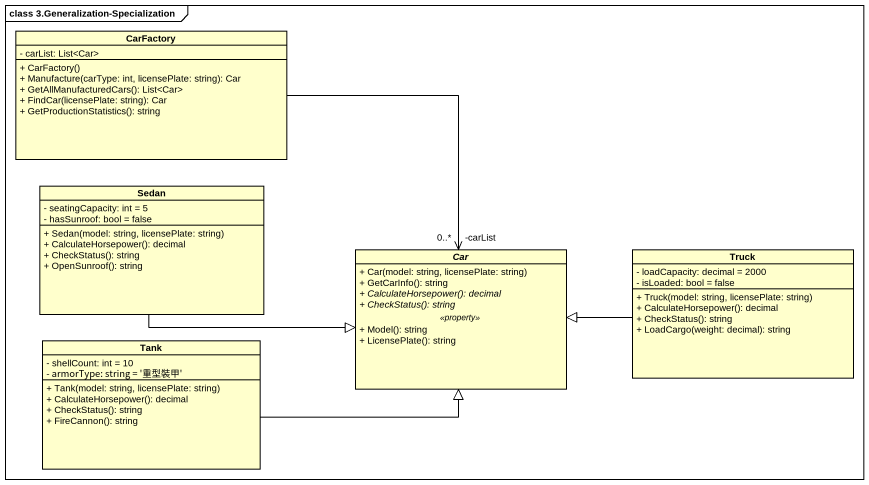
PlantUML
@startuml
mainframe class 3.Generalization-Specialization
hide circle
hide empty members
skinparam classAttributeIconSize 0
class CarFactory {
  - carList: List<Car>
  + CarFactory()
  + Manufacture(carType: int, licensePlate: string): Car
  + GetAllManufacturedCars(): List<Car>
  + FindCar(licensePlate: string): Car
  + GetProductionStatistics(): string
}
class Sedan {
  - seatingCapacity: int = 5
  - hasSunroof: bool = false
  + Sedan(model: string, licensePlate: string)
  + CalculateHorsepower(): decimal
  + CheckStatus(): string
  + OpenSunroof(): string
}
abstract class Car {
  + Car(model: string, licensePlate: string)
  + GetCarInfo(): string
  {abstract} + CalculateHorsepower(): decimal
  {abstract} + CheckStatus(): string
  .. <<property>> ..
  + Model(): string
  + LicensePlate(): string
}
class Truck {
  - loadCapacity: decimal = 2000
  - isLoaded: bool = false
  + Truck(model: string, licensePlate: string)
  + CalculateHorsepower(): decimal
  + CheckStatus(): string
  + LoadCargo(weight: decimal): string
}
class Tank {
  - shellCount: int = 10
  - armorType: string = '重型裝甲'
  + Tank(model: string, licensePlate: string)
  + CalculateHorsepower(): decimal
  + CheckStatus(): string
  + FireCannon(): string
}
CarFactory --> "-carList\n0..*" Car
Sedan -right-|> Car
Truck -left-|> Car
Tank -right-|> Car
@enduml
